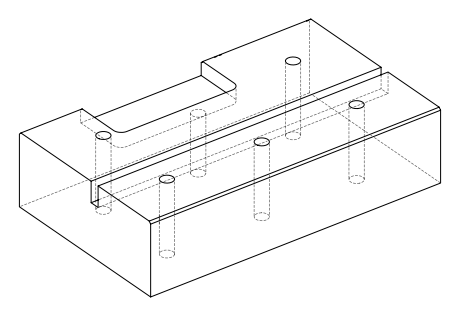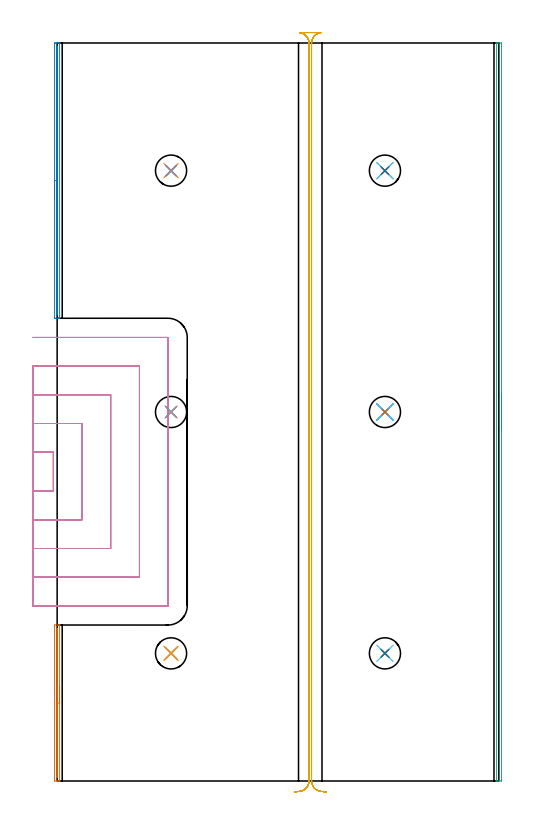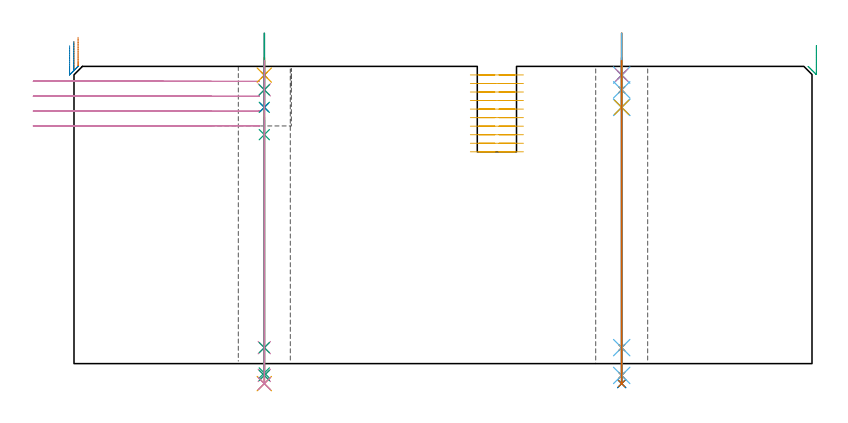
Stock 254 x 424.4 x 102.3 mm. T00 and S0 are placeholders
(PLAN: 28 operations, 20 tool changes, 45.5 min)
(1 AREA_MILL | FG_CHAMFER_SURFACE | UGT0205_001 | 1.57 min | 386 mm3)
(2 AREA_MILL_1 | FG_CHAMFER_SURFACE_1 | UGT0205_001 | 2.67 min | 674 mm3)
(3 AREA_MILL_2 | FG_CHAMFER_SURFACE_2 | UGT0205_001 | 3.55 min | 1664 mm3)
(4 MILL_SLOT | SLOT_PARTIAL_RECTANGULAR | UGT0201_105 | Follow Part, ap 5.5, ae 75% | 13.05 min | 269413 mm3)
(5 MILL_RECTANGULAR_SLOT | SLOT_RECTANGULAR | NXT0201_011 | Follow Part, ap 3, ae 75% | 18.19 min | 168432 mm3)
(6 SPOT_DRILL | STEP1HOLE | NXT0321_9005460120000 | 0.05 min | 186 mm3)
(7 SPOT_DRILL_1 | STEP1HOLE_1 | NXT0321_9005460120000 | 0.05 min | 188 mm3)
(8 SPOT_DRILL_2 | STEP1HOLE_2 | NXT0321_9005460120000 | 0.05 min | 193 mm3)
(9 SPOT_DRILL_3 | STEP1HOLE_3 | NXT0321_9005460120000 | 0.05 min | 167 mm3)
(10 SPOT_DRILL_4 | STEP1HOLE_4 | NXT0321_9005460120000 | 0.05 min | 194 mm3)
(11 SPOT_DRILL_5 | STEP1HOLE_5 | NXT0321_9005460120000 | 0.05 min | 176 mm3)
(12 DRILL_BLIND_HOLE_INTO_CENTER | STEP1HOLE | NXT0301_065 | 0.07 min | 764 mm3)
(13 GUN_DRILL_THROUGH_HOLE | STEP1HOLE | UGT0307_008 | 0.59 min | 8760 mm3)
(14 DRILL_TO_ENLARGE_THROUGH_HOLE | STEP1HOLE | UGT0301_249 | 0.45 min | 15993 mm3)
(15 DRILL_BLIND_HOLE_INTO_CENTER_1 | STEP1HOLE_1 | NXT0301_065 | 0.07 min | 770 mm3)
(16 GUN_DRILL_THROUGH_HOLE_1 | STEP1HOLE_1 | UGT0307_008 | 0.59 min | 8759 mm3)
(17 DRILL_TO_ENLARGE_THROUGH_HOLE_1 | STEP1HOLE_1 | UGT0301_249 | 0.45 min | 15986 mm3)
(18 DRILL_BLIND_HOLE_INTO_CENTER_2 | STEP1HOLE_2 | NXT0301_065 | 0.07 min | 758 mm3)
(19 GUN_DRILL_THROUGH_HOLE_2 | STEP1HOLE_2 | UGT0307_008 | 0.59 min | 8766 mm3)
(20 DRILL_TO_ENLARGE_THROUGH_HOLE_2 | STEP1HOLE_2 | UGT0301_249 | 0.45 min | 15999 mm3)
(21 DRILL_THROUGH_HOLE_INTO_CENTER | STEP1HOLE_3 | NXT0301_065 | 0.35 min | 5508 mm3)
(22 DRILL_TO_ENLARGE_THROUGH_HOLE_3 | STEP1HOLE_3 | UGT0301_249 | 0.37 min | 14850 mm3)
(23 DRILL_BLIND_HOLE_INTO_CENTER_3 | STEP1HOLE_4 | NXT0301_065 | 0.07 min | 759 mm3)
(24 GUN_DRILL_THROUGH_HOLE_3 | STEP1HOLE_4 | UGT0307_008 | 0.59 min | 8754 mm3)
(25 DRILL_TO_ENLARGE_THROUGH_HOLE_4 | STEP1HOLE_4 | UGT0301_249 | 0.45 min | 15991 mm3)
(26 DRILL_BLIND_HOLE_INTO_CENTER_4 | STEP1HOLE_5 | NXT0301_065 | 0.07 min | 783 mm3)
(27 GUN_DRILL_THROUGH_HOLE_4 | STEP1HOLE_5 | UGT0307_008 | 0.59 min | 8750 mm3)
(28 DRILL_TO_ENLARGE_THROUGH_HOLE_5 | STEP1HOLE_5 | UGT0301_249 | 0.45 min | 15976 mm3)
(TOOL UGT0205_001 | Chamfer Mill 20 x 3 x 45 deg. | D20 FL50 Z2)
(TOOL UGT0201_105 | End Mill 22 mm | D22 FL25 Z2)
(TOOL NXT0201_011 | ENDMILL 12mm [2P460-1200-NA 1630] | D12 FL38 Z6)
(TOOL NXT0321_9005460120000 | NC Spot Drill, 142deg, 12mm, Carbide, Uncoated | D12 PA142 FL30 Z2)
(TOOL NXT0301_065 | Carbide Drill 9.4mm [860.1-0940-075A1-MM 2214] | D9.4 PA140 FL98 Z2)
(TOOL UGT0307_008 | Gun Drill 11 mm | D11 PA130 FL24 Z1)
(TOOL UGT0301_249 | Twist Drill 17.9 mm | D17.9 PA118 FL130 Z2)
(OP 1 AREA_MILL)
G17 G21 G94 G90
T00 M6
G54
G17 G0 G90 X1.4 Y54.85 S1061 M3
G43 Z112.3 H0
G94 G1 Y54.812 Z111.428 F250.
Y54.698 Z110.563
Y54.509 Z109.712
Y54.247 Z108.88
Y53.913 Z108.074
Y53.51 Z107.3
Y53.042 Z106.564
Y52.51 Z105.872
Y51.921 Z105.229
Y51.278 Z104.639
Y50.586 Z104.108
Y49.85 Z103.64
Y49.076 Z103.237
Y48.27 Z102.903
Y47.438 Z102.641
Y46.587 Z102.452
Y45.722 Z102.338
Y44.85 Z102.3
Y0.174
X1.397 Y0.01 Z102.288
X1.356 Y0.006 Z102.248
X0.964 Y0. Z101.864
X0.641 Z101.541
X-0.05 Z100.845
X-1.285 Z99.612
X-1.491 Y0.002 Z99.405
X-1.5 Y0.455 Z99.4
Y89.08
X-1.499 Y89.245 Z99.401
X-1.491 Y89.698 Z99.405
X-1.285 Y89.7 Z99.612
X-0.05 Z100.845
X0.642 Z101.541
X0.964 Z101.864
X1.356 Y89.694 Z102.248
X1.397 Y89.69 Z102.288
X1.4 Y89.526 Z102.3
Y44.85
X-0.014 Z100.886
X-0.015 Y2.408 Z100.885
X-0.017 Y2.374 Z100.883
X-0.05 Y2.074 Z100.85
X-0.083 Y2.408 Z100.817
X-0.085 Y2.443 Z100.815
Y87.292
X-0.083 Y87.326 Z100.817
X-0.05 Y87.626 Z100.85
X-0.017 Y87.292 Z100.883
X-0.015 Y87.257 Z100.885
X-0.014 Y44.85 Z100.886
Y43.978 Z100.924
Y43.114 Z101.038
Y42.262 Z101.226
Y41.43 Z101.489
Y40.624 Z101.823
Y39.85 Z102.225
Y39.114 Z102.694
Y38.422 Z103.225
Y37.779 Z103.815
Y37.19 Z104.458
Y36.659 Z105.15
Y36.19 Z105.886
Y35.787 Z106.66
Y35.453 Z107.466
Y35.191 Z108.298
Y35.002 Z109.149
Y34.888 Z110.014
Y34.85 Z110.886
G0 Z112.3
M5
M2
(OP 2 AREA_MILL_1)
G17 G21 G94 G90
T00 M6
G54
G17 G0 G90 X-1.5 Y335.25 S1061 M3
G43 Z112.3 H0
Z109.4
G94 G1 Y335.288 Z108.528 F250.
Y335.402 Z107.664
Y335.591 Z106.812
Y335.853 Z105.98
Y336.187 Z105.174
Y336.59 Z104.4
Y337.058 Z103.664
Y337.59 Z102.972
Y338.179 Z102.329
Y338.822 Z101.74
Y339.514 Z101.209
Y340.25 Z100.74
Y341.024 Z100.337
Y341.83 Z100.003
Y342.662 Z99.741
Y343.514 Z99.552
Y344.378 Z99.438
Y345.25 Z99.4
Y423.793
X-1.499 Y423.959 Z99.401
X-1.491 Y424.398 Z99.405
X-1.259 Y424.4 Z99.638
X-0.939 Z99.957
X-0.37 Z100.527
X-0.05 Z100.845
X0.589 Z101.489
X0.997 Z101.896
X1.36 Y424.394 Z102.251
X1.397 Y424.39 Z102.288
X1.4 Y424.239 Z102.3
Y266.26
X1.397 Y266.11 Z102.288
X1.36 Y266.106 Z102.251
X0.997 Y266.1 Z101.896
X0.589 Z101.488
X-0.05 Z100.845
X-1.259 Z99.638
X-1.491 Y266.102 Z99.405
X-1.5 Y266.542 Z99.4
Y345.25
X-0.086 Z100.814
Y421.116
X-0.084 Y422.008 Z100.816
X-0.083 Y422.041 Z100.817
X-0.05 Y422.329 Z100.85
X-0.018 Y422.008 Z100.882
X-0.016 Y421.974 Z100.884
X-0.014 Y421.116 Z100.886
Y269.384
X-0.016 Y268.492 Z100.884
X-0.017 Y268.459 Z100.883
X-0.05 Y268.171 Z100.85
X-0.082 Y268.492 Z100.818
X-0.085 Y268.526 Z100.815
X-0.086 Y269.384 Z100.814
Y345.25
Y346.122 Z100.852
Y346.986 Z100.966
Y347.838 Z101.155
Y348.67 Z101.417
Y349.476 Z101.751
Y350.25 Z102.154
Y350.986 Z102.623
Y351.678 Z103.154
Y352.321 Z103.743
Y352.91 Z104.386
Y353.442 Z105.078
Y353.91 Z105.814
Y354.313 Z106.588
Y354.647 Z107.394
Y354.909 Z108.226
Y355.098 Z109.078
Y355.212 Z109.943
Y355.25 Z110.814
G0 Z112.3
M5
M2
(OP 3 AREA_MILL_2)
G17 G21 G94 G90
T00 M6
G54
G17 G0 G90 X255.5 Y222.2 S1061 M3
G43 Z112.3 H0
Z109.5
G94 G1 Y222.162 Z108.628 F250.
Y222.048 Z107.764
Y221.859 Z106.912
Y221.597 Z106.08
Y221.263 Z105.274
Y220.86 Z104.5
Y220.392 Z103.764
Y219.86 Z103.072
Y219.271 Z102.429
Y218.628 Z101.84
Y217.936 Z101.309
Y217.2 Z100.84
Y216.426 Z100.437
Y215.62 Z100.103
Y214.788 Z99.841
Y213.936 Z99.652
Y213.072 Z99.538
Y212.2 Z99.5
Y0.61
X255.498 Y0.422 Z99.502
X255.491 Y0.002 Z99.505
X255.31 Y0. Z99.687
X254.1 Z100.895
X253.076 Z101.923
X252.741 Y0.01 Z102.251
X252.722 Y0.026 Z102.27
X252.704 Y0.051 Z102.29
X252.7 Y0.164 Z102.3
Y424.236
X252.703 Y424.39 Z102.288
X252.725 Y424.392 Z102.266
X253.077 Y424.4 Z101.922
X253.45 Z101.549
X254.1 Z100.895
X255.31 Z99.687
X255.491 Y424.398 Z99.505
X255.5 Y423.977 Z99.5
Y212.2
Y211.328 Z99.538
Y210.464 Z99.652
Y209.612 Z99.841
Y208.78 Z100.103
Y207.974 Z100.437
Y207.2 Z100.84
Y206.464 Z101.309
Y205.772 Z101.84
Y205.129 Z102.429
Y204.54 Z103.072
Y204.008 Z103.764
Y203.54 Z104.5
Y203.137 Z105.274
Y202.803 Z106.08
Y202.541 Z106.912
Y202.352 Z107.764
Y202.238 Z108.628
Y202.2 Z109.5
G0 Z112.3
M5
M2
(OP 4 MILL_SLOT)
G17 G21 G94 G90
T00 M6
G54
G17 G0 G90 X-14. Y166.7 S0 M3
G43 Z112.3 H0
Z97.175
G94 G1 X-11. F250.
X-2.2 F500.
Y189.1
X-11.
X-14. F250.
Y150.2
X-11.
X14.3 F500.
Y205.6
X-11.
X-14. F250.
Y133.7
X-11.
X30.8 F500.
Y222.1
X-11.
X-14. F250.
Y117.2
X-11.
X47.3 F500.
Y238.6
X-11.
X-14. F250.
Y100.7
X-11.
X63.7 F500.
X63.755 Y100.705
X63.795 Y100.745
X63.8 Y100.8
Y255.
X63.795 Y255.055
X63.755 Y255.095
X63.7 Y255.1
X-11.
X-14. F250.
G0 Y166.7 Z92.05
G1 X-11.
X-2.2 F500.
Y189.1
X-11.
X-14. F250.
Y150.2
X-11.
X14.3 F500.
Y205.6
X-11.
X-14. F250.
Y133.7
X-11.
X30.8 F500.
Y222.1
X-11.
X-14. F250.
Y117.2
X-11.
X47.3 F500.
Y238.6
X-11.
X-14. F250.
Y100.7
X-11.
X63.7 F500.
X63.755 Y100.705
X63.795 Y100.745
X63.8 Y100.8
Y255.
X63.795 Y255.055
X63.755 Y255.095
X63.7 Y255.1
X-11.
X-14. F250.
G0 Y166.7 Z86.925
G1 X-11.
X-2.2 F500.
Y189.1
X-11.
X-14. F250.
Y150.2
X-11.
X14.3 F500.
Y205.6
X-11.
X-14. F250.
Y133.7
X-11.
X30.8 F500.
Y222.1
X-11.
X-14. F250.
Y117.2
X-11.
X47.3 F500.
Y238.6
X-11.
X-14. F250.
Y100.7
X-11.
X63.7 F500.
X63.755 Y100.705
X63.795 Y100.745
X63.8 Y100.8
Y255.
X63.795 Y255.055
X63.755 Y255.095
X63.7 Y255.1
X-11.
X-14. F250.
G0 Y166.7 Z81.8
G1 X-11.
X-2.2 F500.
Y189.1
X-11.
X-14. F250.
Y150.2
X-11.
X14.3 F500.
Y205.6
X-11.
X-14. F250.
Y133.7
X-11.
X30.8 F500.
Y222.1
X-11.
X-14. F250.
Y117.2
X-11.
X47.3 F500.
Y238.6
X-11.
X-14. F250.
Y100.7
X-11.
X63.7 F500.
X63.755 Y100.705
X63.795 Y100.745
X63.8 Y100.8
Y255.
X63.795 Y255.055
X63.755 Y255.095
X63.7 Y255.1
X-11.
X-14. F250.
G0 Z112.3
M5
M2
(OP 5 MILL_RECTANGULAR_SLOT)
G17 G21 G94 G90
T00 M6
G54
G17 G0 G90 X154.686 Y-6.27 S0 M3
G43 Z112.3 H1
Z99.36
G94 G1 X151.701 Y-5.97 F250.
G2 X146.3 Y0. R6. F500.
G1 Y424.4
G2 X151.701 Y430.37 R6.
G1 Y430.4
X139.399
Y430.37
G2 X144.8 Y424.4 R6.
G1 Y0.
G2 X139.399 Y-5.97 R6.
G1 X136.414 Y-6.27 F250.
G0 X154.686 Z96.42
G1 X151.701 Y-5.97
G2 X146.3 Y0. R6. F500.
G1 Y424.4
G2 X151.701 Y430.37 R6.
G1 Y430.4
X139.399
Y430.37
G2 X144.8 Y424.4 R6.
G1 Y0.
G2 X139.399 Y-5.97 R6.
G1 X136.414 Y-6.27 F250.
G0 X154.686 Z93.48
G1 X151.701 Y-5.97
G2 X146.3 Y0. R6. F500.
G1 Y424.4
G2 X151.701 Y430.37 R6.
G1 Y430.4
X139.399
Y430.37
G2 X144.8 Y424.4 R6.
G1 Y0.
G2 X139.399 Y-5.97 R6.
G1 X136.414 Y-6.27 F250.
G0 X154.686 Z90.54
G1 X151.701 Y-5.97
G2 X146.3 Y0. R6. F500.
G1 Y424.4
G2 X151.701 Y430.37 R6.
G1 Y430.4
X139.399
Y430.37
G2 X144.8 Y424.4 R6.
G1 Y0.
G2 X139.399 Y-5.97 R6.
G1 X136.414 Y-6.27 F250.
G0 X154.686 Z87.6
G1 X151.701 Y-5.97
G2 X146.3 Y0. R6. F500.
G1 Y424.4
G2 X151.701 Y430.37 R6.
G1 Y430.4
X139.399
Y430.37
G2 X144.8 Y424.4 R6.
G1 Y0.
G2 X139.399 Y-5.97 R6.
G1 X136.414 Y-6.27 F250.
G0 X154.686 Z84.66
G1 X151.701 Y-5.97
G2 X146.3 Y0. R6. F500.
G1 Y424.4
G2 X151.701 Y430.37 R6.
G1 Y430.4
X139.399
Y430.37
G2 X144.8 Y424.4 R6.
G1 Y0.
G2 X139.399 Y-5.97 R6.
G1 X136.414 Y-6.27 F250.
G0 X154.686 Z81.72
G1 X151.701 Y-5.97
G2 X146.3 Y0. R6. F500.
G1 Y424.4
G2 X151.701 Y430.37 R6.
G1 Y430.4
X139.399
Y430.37
G2 X144.8 Y424.4 R6.
G1 Y0.
G2 X139.399 Y-5.97 R6.
G1 X136.414 Y-6.27 F250.
G0 X154.686 Z78.78
G1 X151.701 Y-5.97
G2 X146.3 Y0. R6. F500.
G1 Y424.4
G2 X151.701 Y430.37 R6.
G1 Y430.4
X139.399
Y430.37
G2 X144.8 Y424.4 R6.
G1 Y0.
G2 X139.399 Y-5.97 R6.
G1 X136.414 Y-6.27 F250.
G0 X154.686 Z75.84
G1 X151.701 Y-5.97
G2 X146.3 Y0. R6. F500.
G1 Y424.4
G2 X151.701 Y430.37 R6.
G1 Y430.4
X139.399
Y430.37
G2 X144.8 Y424.4 R6.
G1 Y0.
G2 X139.399 Y-5.97 R6.
G1 X136.414 Y-6.27 F250.
G0 X154.686 Z72.9
G1 X151.701 Y-5.97
G2 X146.3 Y0. R6. F500.
G1 Y424.4
G2 X151.701 Y430.37 R6.
G1 Y430.4
X139.399
Y430.37
G2 X144.8 Y424.4 R6.
G1 Y0.
G2 X139.399 Y-5.97 R6.
G1 X136.414 Y-6.27 F250.
G0 Z112.3
M5
M2
(OP 6 SPOT_DRILL)
G17 G21 G94 G90
T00 M6
G54
G17 G0 G90 X188.5 Y351. S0 M3
G43 Z112.3 H0
G94 G81 G98 Z99.3 F250. R105.3
G80
M5
M2
(OP 7 SPOT_DRILL_1)
G17 G21 G94 G90
T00 M6
G54
G17 G0 G90 X65.5 Y73.4 S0 M3
G43 Z112.3 H0
G94 G81 G98 Z99.3 F250. R105.3
G80
M5
M2
(OP 8 SPOT_DRILL_2)
G17 G21 G94 G90
T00 M6
G54
G17 G0 G90 X188.5 Y73.4 S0 M3
G43 Z112.3 H0
G94 G81 G98 Z99.3 F250. R105.3
G80
M5
M2
(OP 9 SPOT_DRILL_3)
G17 G21 G94 G90
T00 M6
G54
G17 G0 G90 X65.5 Y212.2 S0 M3
G43 Z112.3 H0
G94 G81 G98 Z78.8 F250. R84.8
G80
M5
M2
(OP 10 SPOT_DRILL_4)
G17 G21 G94 G90
T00 M6
G54
G17 G0 G90 X188.5 Y212.2 S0 M3
G43 Z112.3 H0
G94 G81 G98 Z99.3 F250. R105.3
G80
M5
M2
(OP 11 SPOT_DRILL_5)
G17 G21 G94 G90
T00 M6
G54
G17 G0 G90 X65.5 Y351. S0 M3
G43 Z112.3 H0
G94 G81 G98 Z99.3 F250. R105.3
G80
M5
M2
(OP 12 DRILL_BLIND_HOLE_INTO_CENTER)
G17 G21 G94 G90
T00 M6
G54
G17 G0 G90 X188.5 Y351. S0 M3
G43 Z112.3 H1
G94 G81 G98 Z88.2 F250. R104.3
G80
M5
M2
(OP 13 GUN_DRILL_THROUGH_HOLE)
G17 G21 G94 G90
T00 M6
G54
G17 G0 G90 X188.5 Y351. M8
G43 Z113.711 H0
S716 M3
G94 G1 Z94.235 F125. M26
G4 X.084
Z5.5 F250.
G4 X.084
Z-4.065 F125.
G4 X.084
M5
M9
G0 Z113.711
M2
(OP 14 DRILL_TO_ENLARGE_THROUGH_HOLE)
G17 G21 G94 G90
T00 M6
G54
G17 G0 G90 X188.5 Y351. S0 M3
G43 Z112.3 H0
G94 G73 G98 Z-6.878 F250. Q15.597 R104.3
G80
M5
M2
(OP 15 DRILL_BLIND_HOLE_INTO_CENTER_1)
G17 G21 G94 G90
T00 M6
G54
G17 G0 G90 X65.5 Y73.4 S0 M3
G43 Z112.3 H1
G94 G81 G98 Z88.2 F250. R104.3
G80
M5
M2
(OP 16 GUN_DRILL_THROUGH_HOLE_1)
G17 G21 G94 G90
T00 M6
G54
G17 G0 G90 X65.5 Y73.4 M8
G43 Z113.711 H0
S716 M3
G94 G1 Z94.235 F125. M26
G4 X.084
Z5.5 F250.
G4 X.084
Z-4.065 F125.
G4 X.084
M5
M9
G0 Z113.711
M2
(OP 17 DRILL_TO_ENLARGE_THROUGH_HOLE_1)
G17 G21 G94 G90
T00 M6
G54
G17 G0 G90 X65.5 Y73.4 S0 M3
G43 Z112.3 H0
G94 G73 G98 Z-6.878 F250. Q15.597 R104.3
G80
M5
M2
(OP 18 DRILL_BLIND_HOLE_INTO_CENTER_2)
G17 G21 G94 G90
T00 M6
G54
G17 G0 G90 X188.5 Y73.4 S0 M3
G43 Z112.3 H1
G94 G81 G98 Z88.2 F250. R104.3
G80
M5
M2
(OP 19 GUN_DRILL_THROUGH_HOLE_2)
G17 G21 G94 G90
T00 M6
G54
G17 G0 G90 X188.5 Y73.4 M8
G43 Z113.711 H0
S716 M3
G94 G1 Z94.235 F125. M26
G4 X.084
Z5.5 F250.
G4 X.084
Z-4.065 F125.
G4 X.084
M5
M9
G0 Z113.711
M2
(OP 20 DRILL_TO_ENLARGE_THROUGH_HOLE_2)
G17 G21 G94 G90
T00 M6
G54
G17 G0 G90 X188.5 Y73.4 S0 M3
G43 Z112.3 H0
G94 G73 G98 Z-6.878 F250. Q15.597 R104.3
G80
M5
M2
(OP 21 DRILL_THROUGH_HOLE_INTO_CENTER)
G17 G21 G94 G90
T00 M6
G54
G17 G0 G90 X65.5 Y212.2 S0 M3
G43 Z112.3 H1
G94 G73 G98 Z-3.211 F250. Q8.501 R83.8
G80
M5
M2
(OP 22 DRILL_TO_ENLARGE_THROUGH_HOLE_3)
G17 G21 G94 G90
T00 M6
G54
G17 G0 G90 X65.5 Y212.2 S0 M3
G43 Z112.3 H0
G94 G73 G98 Z-6.878 F250. Q17.736 R83.8
G80
M5
M2
(OP 23 DRILL_BLIND_HOLE_INTO_CENTER_3)
G17 G21 G94 G90
T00 M6
G54
G17 G0 G90 X188.5 Y212.2 S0 M3
G43 Z112.3 H1
G94 G81 G98 Z88.2 F250. R104.3
G80
M5
M2
(OP 24 GUN_DRILL_THROUGH_HOLE_3)
G17 G21 G94 G90
T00 M6
G54
G17 G0 G90 X188.5 Y212.2 M8
G43 Z113.711 H0
S716 M3
G94 G1 Z94.235 F125. M26
G4 X.084
Z5.5 F250.
G4 X.084
Z-4.065 F125.
G4 X.084
M5
M9
G0 Z113.711
M2
(OP 25 DRILL_TO_ENLARGE_THROUGH_HOLE_4)
G17 G21 G94 G90
T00 M6
G54
G17 G0 G90 X188.5 Y212.2 S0 M3
G43 Z112.3 H0
G94 G73 G98 Z-6.878 F250. Q15.597 R104.3
G80
M5
M2
(OP 26 DRILL_BLIND_HOLE_INTO_CENTER_4)
G17 G21 G94 G90
T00 M6
G54
G17 G0 G90 X65.5 Y351. S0 M3
G43 Z112.3 H1
G94 G81 G98 Z88.2 F250. R104.3
G80
M5
M2
(OP 27 GUN_DRILL_THROUGH_HOLE_4)
G17 G21 G94 G90
T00 M6
G54
G17 G0 G90 X65.5 Y351. M8
G43 Z113.711 H0
S716 M3
G94 G1 Z94.235 F125. M26
G4 X.084
Z5.5 F250.
G4 X.084
Z-4.065 F125.
G4 X.084
M5
M9
G0 Z113.711
M2
(OP 28 DRILL_TO_ENLARGE_THROUGH_HOLE_5)
G17 G21 G94 G90
T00 M6
G54
G17 G0 G90 X65.5 Y351. S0 M3
G43 Z112.3 H0
G94 G73 G98 Z-6.878 F250. Q15.597 R104.3
G80
M5
M2
